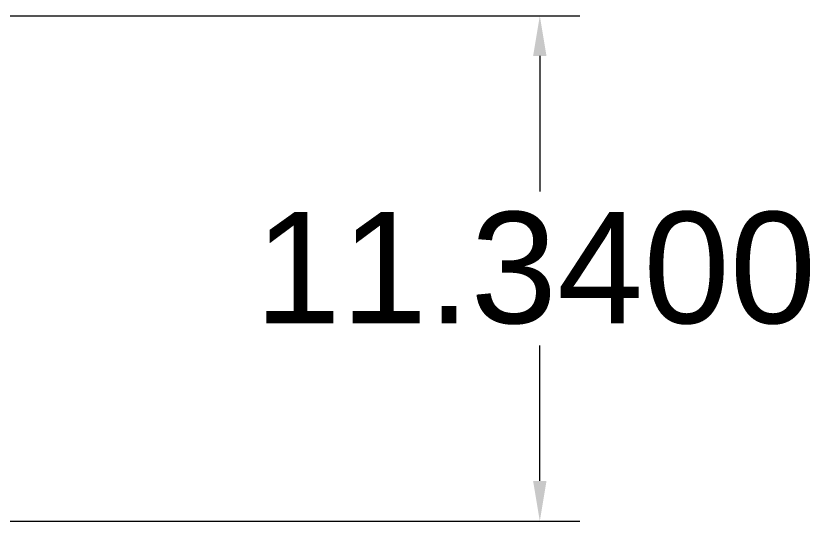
# Model space of a CAD drawing. Extents: x -420 to 2454, y -295 to 739.
# Drawn here: x 887.66 to 905.51, y -295.45 to -284.11 of the extents above; entities that cross this region are included whole.
import ezdxf

# ---------------------------------------------------------------- set-up
doc = ezdxf.new("R2010")
doc.units = 0
doc.header["$PDMODE"] = 32
doc.header["$PDSIZE"] = 0.38
doc.layers.get('DEFPOINTS').update_dxf_attribs({"linetype": 'CONTINUOUS'})
doc.layers.add('DEFAULT', color=7, linetype='CONTINUOUS')
doc.styles.add('ARIAL', font='txt')
doc.dimstyles.get("Standard").update_dxf_attribs({"dimtxt": 0.18, "dimasz": 0.18, "dimexe": 0.18, "dimexo": 0.0625, "dimgap": 0.09, "dimtad": 0, "dimtih": 1, "dimtoh": 1, "dimzin": 0, "dimcen": 0.09, "dimazin": 3, "dimtfac": 1, "dimtofl": 0, "dimtmove": 0, "dimatfit": 3})

# ---------------------------------------------------------------- blocks, each defined once
blk = doc.blocks.new('*D17')
at = {"layer": 'DEFAULT', "color": 0}
for p, q in [((886.821, -284.106), (900.334, -284.106)), ((899.434, -285.006), (899.434, -288.05)), ((899.434, -294.546), (899.434, -291.502)), ((886.821, -295.446), (900.334, -295.446))]:
    blk.add_line(p, q, dxfattribs=at)
for points in [[(899.584, -285.006), (899.284, -285.006), (899.434, -284.106)], [(899.284, -294.546), (899.584, -294.546), (899.434, -295.446)]]:
    blk.add_solid(points, dxfattribs=at)
at = {"layer": 'DEFPOINTS', "color": 0}
for p in [(886.509, -284.106), (886.509, -295.446), (899.434, -295.446)]:
    blk.add_point(p, dxfattribs=at)
at = {"layer": 'DEFAULT', "color": 0, "linetype": 'CONTINUOUS', "style": 'ARIAL'}
blk.add_text('11.3400', height=2.5, dxfattribs=at).set_placement((893.023, -291.005))

msp = doc.modelspace()

# ---------------------------------------------------------------- dimensions: what is measured, and where the dimension line sits
at = {"layer": 'DEFAULT'}
dim = msp.add_linear_dim(base=(899.434, -295.446), p1=(886.509, -284.106), p2=(886.509, -295.446), angle=90, dimstyle='Standard', dxfattribs=at)
dim.commit()
dim.dimension.update_dxf_attribs({"geometry": '*D17', "text_midpoint": (899.434, -289.776)})

doc.saveas('drawing.dxf')
